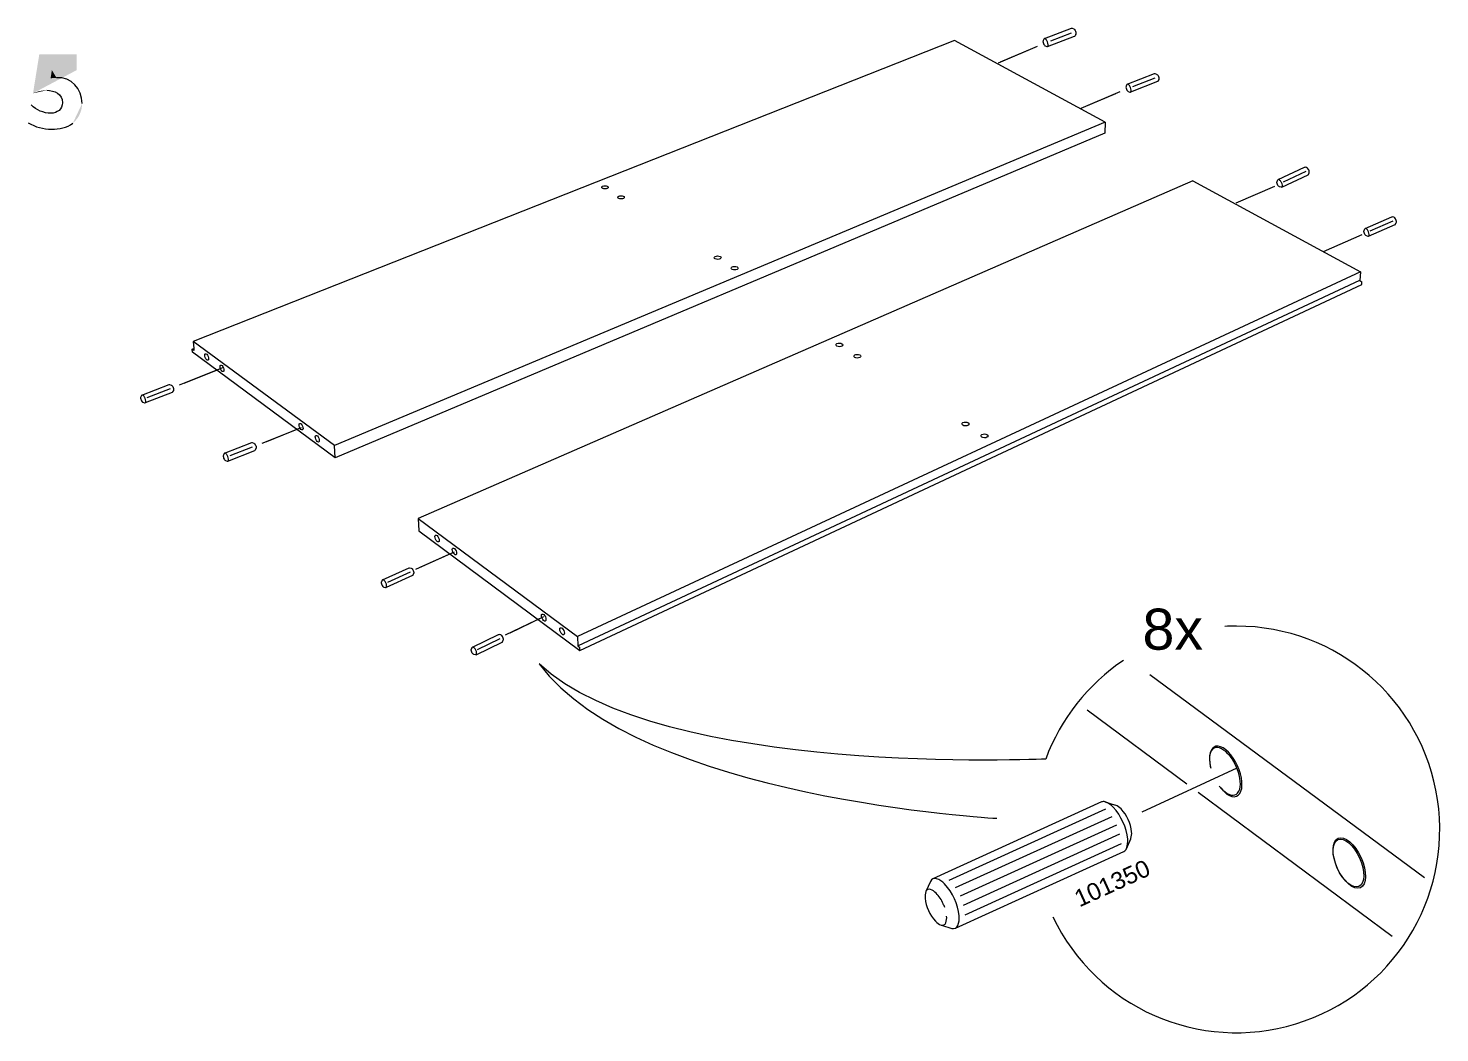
# Model space of a CAD drawing. Header units: metres. Extents: x -6.4 to 35.9, y -8.9 to 6.5.
# Drawn here: x 25.498 to 27.892, y 4.429 to 6.133 of the extents above; entities that cross this region are included whole.
import ezdxf

# ---------------------------------------------------------------- set-up
doc = ezdxf.new("R2010")
doc.units = ezdxf.units.M
doc.header["$MEASUREMENT"] = 0
for name, color, linetype, lineweight in [('PDF5_Geometry_Num_Penna__1_Num_Penna__255_Num_Penna__255_Num_Penna__255', 255, 'Continuous', 18), ('PDF5_Geometry_Num_Penna__7_Num_Penna__7_Num_Penna__7_Num_Penna__7', 7, 'Continuous', 18), ('PDF5_Solid Fills_Num_Penna__7_Num_Penna__7_Num_Penna__7_Num_Penna__7', 7, 'Continuous', 18), ('PDF5_Text_Num_Penna__7_Num_Penna__7_Num_Penna__7_Num_Penna__7', 7, 'Continuous', 18)]:
    doc.layers.add(name, color=color, linetype=linetype, lineweight=lineweight)
doc.styles.add('GENERATED_STYLE_1', font='')
doc.styles.get('GENERATED_STYLE_1').set_extended_font_data('Arial')

msp = doc.modelspace()

# ---------------------------------------------------------------- hatches: boundary and pattern name
at = {"layer": 'PDF5_Geometry_Num_Penna__7_Num_Penna__7_Num_Penna__7_Num_Penna__7', "linetype": 'Continuous', "lineweight": 18}
for points in [[(25.58, 6.0618), (25.58, 6.0887), (25.5164, 6.0887), (25.5057, 6.0223)], [(25.5291, 6.0274, 0.109824), (25.5057, 6.0223)], [(25.5732, 5.9717, 0.225873), (25.5889, 6.0048)]]:
    msp.add_hatch(color=7, dxfattribs=at).paths.add_polyline_path(points)
at = {"layer": 'PDF5_Solid Fills_Num_Penna__7_Num_Penna__7_Num_Penna__7_Num_Penna__7', "linetype": 'Continuous', "lineweight": 18}
msp.add_hatch(color=7, dxfattribs=at).paths.add_polyline_path([(25.5456, 6.0486), (25.5377, 6.0618), (25.5355, 6.0478)])

# ---------------------------------------------------------------- linework, layer by layer
at = {"layer": 'PDF5_Geometry_Num_Penna__1_Num_Penna__255_Num_Penna__255_Num_Penna__255', "color": 255, "linetype": 'Continuous', "lineweight": 18, "flags": 128}
for points in [[(27.201, 6.0983), (27.1461, 6.0752)], [(27.3416, 6.0214), (27.2867, 5.9983)], [(25.7621, 5.5308), (25.8214, 5.5546)], [(25.9022, 5.432), (25.9575, 5.4542)], [(26.1624, 5.2188), (26.2168, 5.243)], [(26.3148, 5.1073), (26.3685, 5.1331)]]:
    msp.add_lwpolyline(points, dxfattribs=at)
at = {"layer": 'PDF5_Geometry_Num_Penna__7_Num_Penna__7_Num_Penna__7_Num_Penna__7', "color": 7, "linetype": 'Continuous', "lineweight": 18, "flags": 128}
for points in [[(27.221, 6.1151), (27.2671, 6.1326, -0.200212), (27.2681, 6.1326), (27.2708, 6.1316, -0.111655), (27.2723, 6.1304, -0.08118), (27.274, 6.1275, -0.078835), (27.2746, 6.1242, -0.11469), (27.2743, 6.1223), (27.273, 6.1197)], [(27.222, 6.115, 0.395793), (27.2203, 6.1144), (27.219, 6.1118, 0.116637), (27.2186, 6.11, 0.161415), (27.221, 6.1038, 0.118631), (27.2225, 6.1026), (27.2252, 6.1016, 0.398847), (27.227, 6.1023)], [(27.2269, 6.1023, 0.113547), (27.2274, 6.1048, 0.07842), (27.2264, 6.1094, 0.080442), (27.224, 6.1135, 0.115287), (27.222, 6.115)], [(27.3647, 6.0362, 0.117036), (27.3627, 6.0378, 0.390273), (27.361, 6.0371), (27.3597, 6.0345, 0.116543), (27.3594, 6.0327, 0.078794), (27.3601, 6.0294, 0.08072), (27.3618, 6.0265, 0.115279), (27.3633, 6.0253), (27.366, 6.0243, 0.400237), (27.3677, 6.0251)], [(27.3617, 6.0378), (27.4076, 6.0559, -0.188263), (27.4085, 6.0559), (27.4112, 6.0549, -0.111673), (27.4127, 6.0538, -0.082378), (27.4145, 6.0509, -0.077168), (27.4152, 6.0476, -0.115982), (27.4149, 6.0457), (27.4136, 6.0431, -0.191688), (27.4129, 6.0425), (27.367, 6.0243)], [(27.3677, 6.0251, 0.113228), (27.3682, 6.0275, 0.078802), (27.3672, 6.0322, 0.081081), (27.3647, 6.0362)], [(27.6243, 5.8638, -0.403502), (27.6226, 5.8629), (27.6198, 5.8638, -0.116734), (27.6183, 5.8648, -0.161684), (27.6155, 5.8709, -0.119611), (27.6157, 5.8727), (27.6168, 5.8754, -0.168545), (27.6175, 5.8761), (27.6621, 5.897, -0.199796), (27.6631, 5.8971)], [(27.6236, 5.863), (27.6682, 5.884, 0.192832), (27.6689, 5.8846), (27.67, 5.8873, 0.120252), (27.6702, 5.8892, 0.162151), (27.6674, 5.8952, 0.112709), (27.6658, 5.8963), (27.6631, 5.8971)], [(27.6243, 5.8638, 0.115273), (27.6246, 5.8663, 0.078522), (27.6233, 5.8708, 0.081394), (27.6206, 5.8747, 0.115657), (27.6185, 5.8761)], [(27.7708, 5.7798, -0.183857), (27.7699, 5.7797), (27.7671, 5.7807, -0.114433), (27.7656, 5.7816, -0.160864), (27.7629, 5.7878, -0.115538), (27.7631, 5.7897), (27.7643, 5.7923, -0.173087), (27.765, 5.793), (27.8101, 5.8129, -0.199644), (27.8111, 5.8129)], [(27.7708, 5.7798), (27.8159, 5.7997, 0.191895), (27.8166, 5.8004), (27.8178, 5.803, 0.120374), (27.8181, 5.8049, 0.076622), (27.8172, 5.8081, 0.079405), (27.8154, 5.811, 0.112697), (27.8138, 5.812), (27.8111, 5.8129)], [(27.7715, 5.7805, 0.115517), (27.7719, 5.783, 0.078433), (27.7707, 5.7876, 0.082036), (27.7681, 5.7916, 0.115213), (27.766, 5.793)], [(25.6915, 5.5106, 0.39355), (25.6898, 5.5099), (25.6885, 5.5073, 0.113944), (25.6882, 5.5055, 0.077246), (25.6889, 5.5022, 0.078331), (25.6906, 5.4993, 0.115351), (25.6921, 5.4982), (25.6948, 5.4971, 0.401796), (25.6965, 5.4979)], [(25.6905, 5.5106), (25.7364, 5.5285, -0.196291), (25.7374, 5.5285), (25.7401, 5.5275, -0.114869), (25.7416, 5.5264, -0.082882), (25.7433, 5.5235, -0.078531), (25.744, 5.5202, -0.114731), (25.7437, 5.5183), (25.7424, 5.5157, -0.191635), (25.7417, 5.5151), (25.6958, 5.4971)], [(25.6965, 5.4978, 0.114771), (25.697, 5.5003, 0.07943), (25.696, 5.505, 0.08326), (25.6935, 5.509, 0.115844), (25.6915, 5.5106)], [(25.8317, 5.4118, 0.391793), (25.8299, 5.4112), (25.8286, 5.4085, 0.113944), (25.8283, 5.4068, 0.077246), (25.829, 5.4034, 0.079654), (25.8307, 5.4005, 0.11693), (25.8322, 5.3994), (25.8349, 5.3984, 0.399402), (25.8367, 5.3991)], [(25.8306, 5.4118), (25.8766, 5.4298, -0.196291), (25.8775, 5.4298), (25.8802, 5.4288, -0.114663), (25.8817, 5.4276, -0.082882), (25.8835, 5.4247, -0.078531), (25.8842, 5.4214, -0.114392), (25.8838, 5.4196), (25.8825, 5.417)], [(25.8366, 5.3991, 0.114724), (25.8371, 5.4016, 0.079161), (25.8361, 5.4062, 0.082906), (25.8337, 5.4103, 0.114567), (25.8317, 5.4118)], [(26.0995, 5.1973, 0.390754), (26.0978, 5.1966), (26.0966, 5.1939, 0.118125), (26.0964, 5.1921, 0.160482), (26.0991, 5.1859, 0.111414), (26.1007, 5.1849), (26.1034, 5.184, 0.406156), (26.1051, 5.1848)], [(26.0984, 5.1972), (26.1434, 5.2175, -0.191681), (26.1443, 5.2176), (26.1471, 5.2167, -0.112805), (26.1487, 5.2157, -0.08168), (26.1505, 5.2128, -0.07813), (26.1514, 5.2095, -0.118223), (26.1512, 5.2077), (26.15, 5.205, -0.188995), (26.1493, 5.2044), (26.1044, 5.1841)], [(26.1051, 5.1848, 0.115568), (26.1054, 5.1873, 0.078151), (26.1042, 5.1919, 0.081357), (26.1015, 5.1959, 0.1139), (26.0995, 5.1973)], [(26.2578, 5.0707, -0.403945), (26.2562, 5.0699), (26.2534, 5.0707, -0.117406), (26.2519, 5.0716, -0.161196), (26.2489, 5.0777, -0.115015), (26.2492, 5.0796), (26.2503, 5.0823, -0.180585), (26.2509, 5.0829), (26.2953, 5.1043, -0.19705), (26.2964, 5.1044)], [(26.2572, 5.0699), (26.3016, 5.0913, 0.19015), (26.3022, 5.092), (26.3033, 5.0947, 0.120116), (26.3035, 5.0966, 0.078213), (26.3026, 5.0998, 0.080695), (26.3006, 5.1026, 0.113354), (26.2991, 5.1036), (26.2963, 5.1044)], [(27.2353, 4.6257, 1.814752), (27.5467, 5.1186, 0.014328), (27.5269, 5.118)], [(26.2578, 5.0707, 0.116786), (26.2581, 5.0732, 0.077737), (26.2568, 5.0778, 0.081598), (26.254, 5.0816, 0.114903), (26.2519, 5.083)], [(27.07, 4.6063), (27.3559, 4.7366, 0.198166), (27.3603, 4.7413, 0.116439), (27.3623, 4.7573, 0.162287), (27.3376, 4.8115, 0.116171), (27.3242, 4.8205, 0.20054), (27.3177, 4.8203), (27.0319, 4.69)], [(27.3601, 4.7409), (27.3675, 4.7579, 0.024804), (27.3676, 4.7582, 0.116931), (27.369, 4.7696, 0.162357), (27.3513, 4.8086, 0.117282), (27.3417, 4.8149)], [(27.052, 4.6414, 0.024699), (27.0495, 4.6475, 0.080657), (27.0375, 4.6656, 0.117132), (27.0279, 4.672, 0.414301), (27.0201, 4.6684, 0.116883), (27.0187, 4.657, 0.162448), (27.0364, 4.6181, 0.116331), (27.046, 4.6116, 0.415131), (27.0538, 4.6152, 0.116304), (27.0552, 4.6266)], [(27.0463, 4.6115), (27.0639, 4.6059, 0.399626), (27.0744, 4.611, 0.115963), (27.0764, 4.627, 0.162189), (27.0517, 4.6813, 0.115891), (27.0383, 4.6902, 0.398449), (27.0276, 4.6857), (27.0202, 4.6687)]]:
    msp.add_lwpolyline(points, format="xyb", dxfattribs=at)
for points in [[(27.3243, 5.9735), (27.0685, 6.1121), (25.7775, 5.6013), (25.7784, 5.5893)], [(27.2262, 6.1016), (27.2723, 6.1191)], [(27.2318, 6.1115), (27.2671, 6.1249)], [(27.2086, 6.1015), (27.1425, 6.0737)], [(27.3713, 6.0338), (27.4088, 6.0487)], [(27.3492, 6.0246), (27.2831, 5.9968)], [(27.3243, 5.9735), (26.0171, 5.4247)], [(27.3243, 5.9735), (27.3235, 5.9546), (26.0183, 5.4042)], [(27.6263, 5.8723), (27.6648, 5.8903)], [(27.4728, 5.8741), (26.159, 5.3009), (26.16, 5.2801), (26.4332, 5.0772), (27.7593, 5.6979), (27.7596, 5.7028)], [(27.4728, 5.8741), (27.7571, 5.7195)], [(27.6112, 5.8645), (27.5455, 5.8358)], [(27.7738, 5.789), (27.8127, 5.8061)], [(27.7594, 5.782), (27.6937, 5.7533)], [(27.7571, 5.7195), (26.4291, 5.101)], [(27.7552, 5.7049), (26.4302, 5.0854)], [(27.7571, 5.7195), (27.756, 5.7048), (27.7597, 5.7028)], [(25.7784, 5.5893), (25.7786, 5.5862), (25.7758, 5.5883)], [(25.7758, 5.5883), (25.7784, 5.5893)], [(25.7762, 5.5833), (25.7758, 5.5883)], [(26.0183, 5.4042), (25.7762, 5.5833)], [(26.0183, 5.4042), (26.0171, 5.4247), (25.7775, 5.6013)], [(25.7544, 5.5277), (25.8274, 5.557)], [(25.6991, 5.5062), (25.7387, 5.5217)], [(25.8946, 5.429), (25.9611, 5.4557)], [(25.8359, 5.3984), (25.8818, 5.4163)], [(25.8401, 5.4078), (25.878, 5.4226)], [(26.159, 5.3009), (26.4291, 5.101), (26.4296, 5.0851)], [(26.1548, 5.2154), (26.2203, 5.2446)], [(26.1073, 5.1933), (26.146, 5.2108)], [(26.3073, 5.1038), (26.372, 5.1348)], [(26.2598, 5.0792), (26.2981, 5.0977)], [(26.4296, 5.0851), (26.4331, 5.0825)], [(26.4332, 5.0772), (26.4331, 5.0825)], [(27.8655, 4.6915), (27.3999, 5.036)], [(27.4626, 4.8507), (27.2938, 4.9761)], [(27.5188, 4.846), (27.5201, 4.8443), (27.5238, 4.8403), (27.5274, 4.8373), (27.5311, 4.8348), (27.5348, 4.833), (27.5382, 4.8319), (27.5413, 4.8317), (27.5441, 4.8322), (27.5469, 4.8336), (27.5488, 4.8355), (27.5508, 4.8384), (27.5523, 4.8418), (27.5531, 4.846), (27.5534, 4.8505), (27.5531, 4.8553), (27.5525, 4.8606), (27.5514, 4.8662), (27.5497, 4.8719), (27.5474, 4.8775), (27.5452, 4.8831), (27.5424, 4.8885), (27.5393, 4.8936), (27.5359, 4.8981), (27.5322, 4.9021), (27.5286, 4.9057), (27.5249, 4.9084), (27.5216, 4.9107), (27.5179, 4.9122), (27.5148, 4.9127), (27.5117, 4.9127), (27.5089, 4.9116), (27.5063, 4.9099), (27.5044, 4.9074), (27.503, 4.9043), (27.5018, 4.9006), (27.5013, 4.8963), (27.501, 4.8916)], [(27.501, 4.8927), (27.5016, 4.887), (27.5024, 4.8814), (27.5034, 4.8776)], [(27.501, 4.8916), (27.5016, 4.8862), (27.5024, 4.881), (27.5028, 4.8792)], [(27.5473, 4.8778), (27.3861, 4.8028)], [(27.8109, 4.5921), (27.4821, 4.8363)], [(27.3238, 4.8206), (27.3414, 4.8151)], [(27.0597, 4.6878), (27.325, 4.8087)], [(27.0705, 4.675), (27.3358, 4.7958)], [(27.0789, 4.661), (27.3439, 4.7817)], [(27.0838, 4.6454), (27.3491, 4.7662)], [(27.0867, 4.6289), (27.352, 4.7497)]]:
    msp.add_lwpolyline(points, dxfattribs=at)
at = {"layer": 'PDF5_Geometry_Num_Penna__7_Num_Penna__7_Num_Penna__7_Num_Penna__7', "color": 7, "linetype": 'Continuous', "lineweight": 18}
msp.add_arc((27.5476, 4.773), 0.3459, 123.7756, 159.666, dxfattribs=at)
for centre, major_axis, ratio in [((26.4758, 5.8629), (0.00555, 0.00008), 0.495782), ((26.503, 5.8459), (0.00557, 0.00011), 0.495515), ((26.6669, 5.7436), (0.00572, 0.00007), 0.507855), ((26.6957, 5.7257), (0.00575, 0.00004), 0.508964), ((25.8001, 5.5751), (-0.00221, 0.00548), 0.438362), ((26.8733, 5.5955), (-0.00587, 0.00003), 0.524847), ((26.9037, 5.5764), (-0.0059, 0.00004), 0.523917), ((25.8262, 5.5558), (-0.00222, 0.0055), 0.441514), ((25.9603, 5.4569), (-0.00233, 0.0056), 0.45525), ((27.0871, 5.4615), (-0.00603, 0.00017), 0.541401), ((25.9878, 5.4365), (-0.00234, 0.00563), 0.454873), ((27.1193, 5.4413), (-0.00608, 0.00019), 0.544582), ((26.191, 5.2672), (-0.00253, 0.00574), 0.467974), ((26.2204, 5.2453), (-0.00255, 0.00578), 0.46774), ((26.3718, 5.1331), (-0.00265, 0.0059), 0.477705), ((26.403, 5.11), (-0.00272, 0.0059), 0.480183), ((27.7381, 4.7168), (-0.0189, 0.0419), 0.477922), ((27.7367, 4.7168), (-0.0179, 0.0397), 0.477981)]:
    msp.add_ellipse(centre, major_axis=major_axis, ratio=ratio, dxfattribs=at)
msp.add_ellipse((27.5286, 4.8722), major_axis=(-0.0188, 0.0419), ratio=0.482202, start_param=1.98167, end_param=7.142453, dxfattribs=at)
for points in [[(27.2708, 6.1315), (27.2708, 6.1315), (27.2708, 6.1315), (27.2708, 6.1315)], [(27.2723, 6.1191), (27.2726, 6.1191), (27.2727, 6.1198), (27.273, 6.1198)], [(27.2743, 6.1223), (27.2743, 6.1223), (27.2743, 6.1224), (27.2743, 6.1224)], [(25.5889, 6.0048), (25.5889, 6.0301), (25.5706, 6.0506), (25.5456, 6.0486)], [(27.4113, 6.0549), (27.4113, 6.0549), (27.4112, 6.0549), (27.4112, 6.0549)], [(27.4149, 6.0457), (27.4149, 6.0457), (27.4148, 6.0458), (27.4149, 6.0458)], [(25.5291, 6.0274), (25.5417, 6.0274), (25.5558, 6.0212), (25.5558, 6.0064)], [(25.5364, 5.9884), (25.5237, 5.9884), (25.5117, 5.9941), (25.5023, 6.0025)], [(25.5558, 6.0064), (25.5558, 5.9957), (25.5464, 5.9884), (25.5364, 5.9884)], [(25.4976, 5.9725), (25.5094, 5.9649), (25.5235, 5.9615), (25.5375, 5.9615)], [(25.5375, 5.9615), (25.5497, 5.9615), (25.5634, 5.9639), (25.5732, 5.9717)], [(27.6659, 5.8962), (27.6659, 5.8962), (27.6658, 5.8962), (27.6658, 5.8962)], [(27.6185, 5.8761), (27.6188, 5.8761), (27.6171, 5.8761), (27.6175, 5.8761)], [(27.67, 5.8873), (27.67, 5.8873), (27.67, 5.8874), (27.67, 5.8874)], [(27.8139, 5.812), (27.8139, 5.812), (27.8138, 5.812), (27.8138, 5.812)], [(27.8178, 5.803), (27.8178, 5.803), (27.8178, 5.8031), (27.8178, 5.8031)], [(27.766, 5.793), (27.7664, 5.793), (27.7646, 5.793), (27.765, 5.793)], [(27.7708, 5.7798), (27.7712, 5.7798), (27.7712, 5.7805), (27.7715, 5.7805)], [(25.7402, 5.5275), (25.7402, 5.5275), (25.7401, 5.5275), (25.7401, 5.5275)], [(25.7437, 5.5183), (25.7437, 5.5183), (25.7437, 5.5184), (25.7437, 5.5184)], [(25.8803, 5.4287), (25.8803, 5.4287), (25.8802, 5.4288), (25.8802, 5.4288)], [(25.8818, 5.4163), (25.8822, 5.4163), (25.8822, 5.417), (25.8826, 5.417)], [(25.8838, 5.4196), (25.8839, 5.4196), (25.8838, 5.4196), (25.8839, 5.4196)], [(26.1472, 5.2167), (26.1472, 5.2167), (26.1471, 5.2167), (26.1471, 5.2167)], [(26.1512, 5.2077), (26.1512, 5.2077), (26.1512, 5.2077), (26.1512, 5.2077)], [(26.2991, 5.1036), (26.2991, 5.1036), (26.2991, 5.1036), (26.2991, 5.1036)], [(26.2519, 5.083), (26.2523, 5.083), (26.2505, 5.0829), (26.2509, 5.0829)], [(26.3033, 5.0947), (26.3034, 5.0947), (26.3033, 5.0948), (26.3034, 5.0948)], [(27.2233, 4.8932), (27.2233, 4.8932), (26.5702, 4.8616), (26.3639, 5.0546)], [(26.3639, 5.0546), (26.5359, 4.825), (27.1403, 4.7927), (27.1403, 4.7927)], [(27.3417, 4.8149), (27.3418, 4.8149), (27.3413, 4.8151), (27.3414, 4.8151)]]:
    msp.add_open_spline(points, degree=3, dxfattribs=at)

# ---------------------------------------------------------------- texts
at = {"layer": 'PDF5_Text_Num_Penna__7_Num_Penna__7_Num_Penna__7_Num_Penna__7', "color": 7, "linetype": 'Continuous', "lineweight": 18, "insert": (27.3874, 5.0776), "char_height": 0.069662, "attachment_point": 7, "style": 'GENERATED_STYLE_1'}
msp.add_mtext('\\A1;{\\pql;\\fArial|b0|i0|c0|p34;8x}', dxfattribs=at)
at = {"layer": 'PDF5_Text_Num_Penna__7_Num_Penna__7_Num_Penna__7_Num_Penna__7', "color": 7, "linetype": 'Continuous', "lineweight": 18, "insert": (27.2806, 4.641), "char_height": 0.029026, "attachment_point": 7, "rotation": 24.4959, "style": 'GENERATED_STYLE_1'}
msp.add_mtext('\\A1;{\\pql;\\fArial|b0|i0|c0|p34;101350}', dxfattribs=at)

doc.saveas('drawing.dxf')
